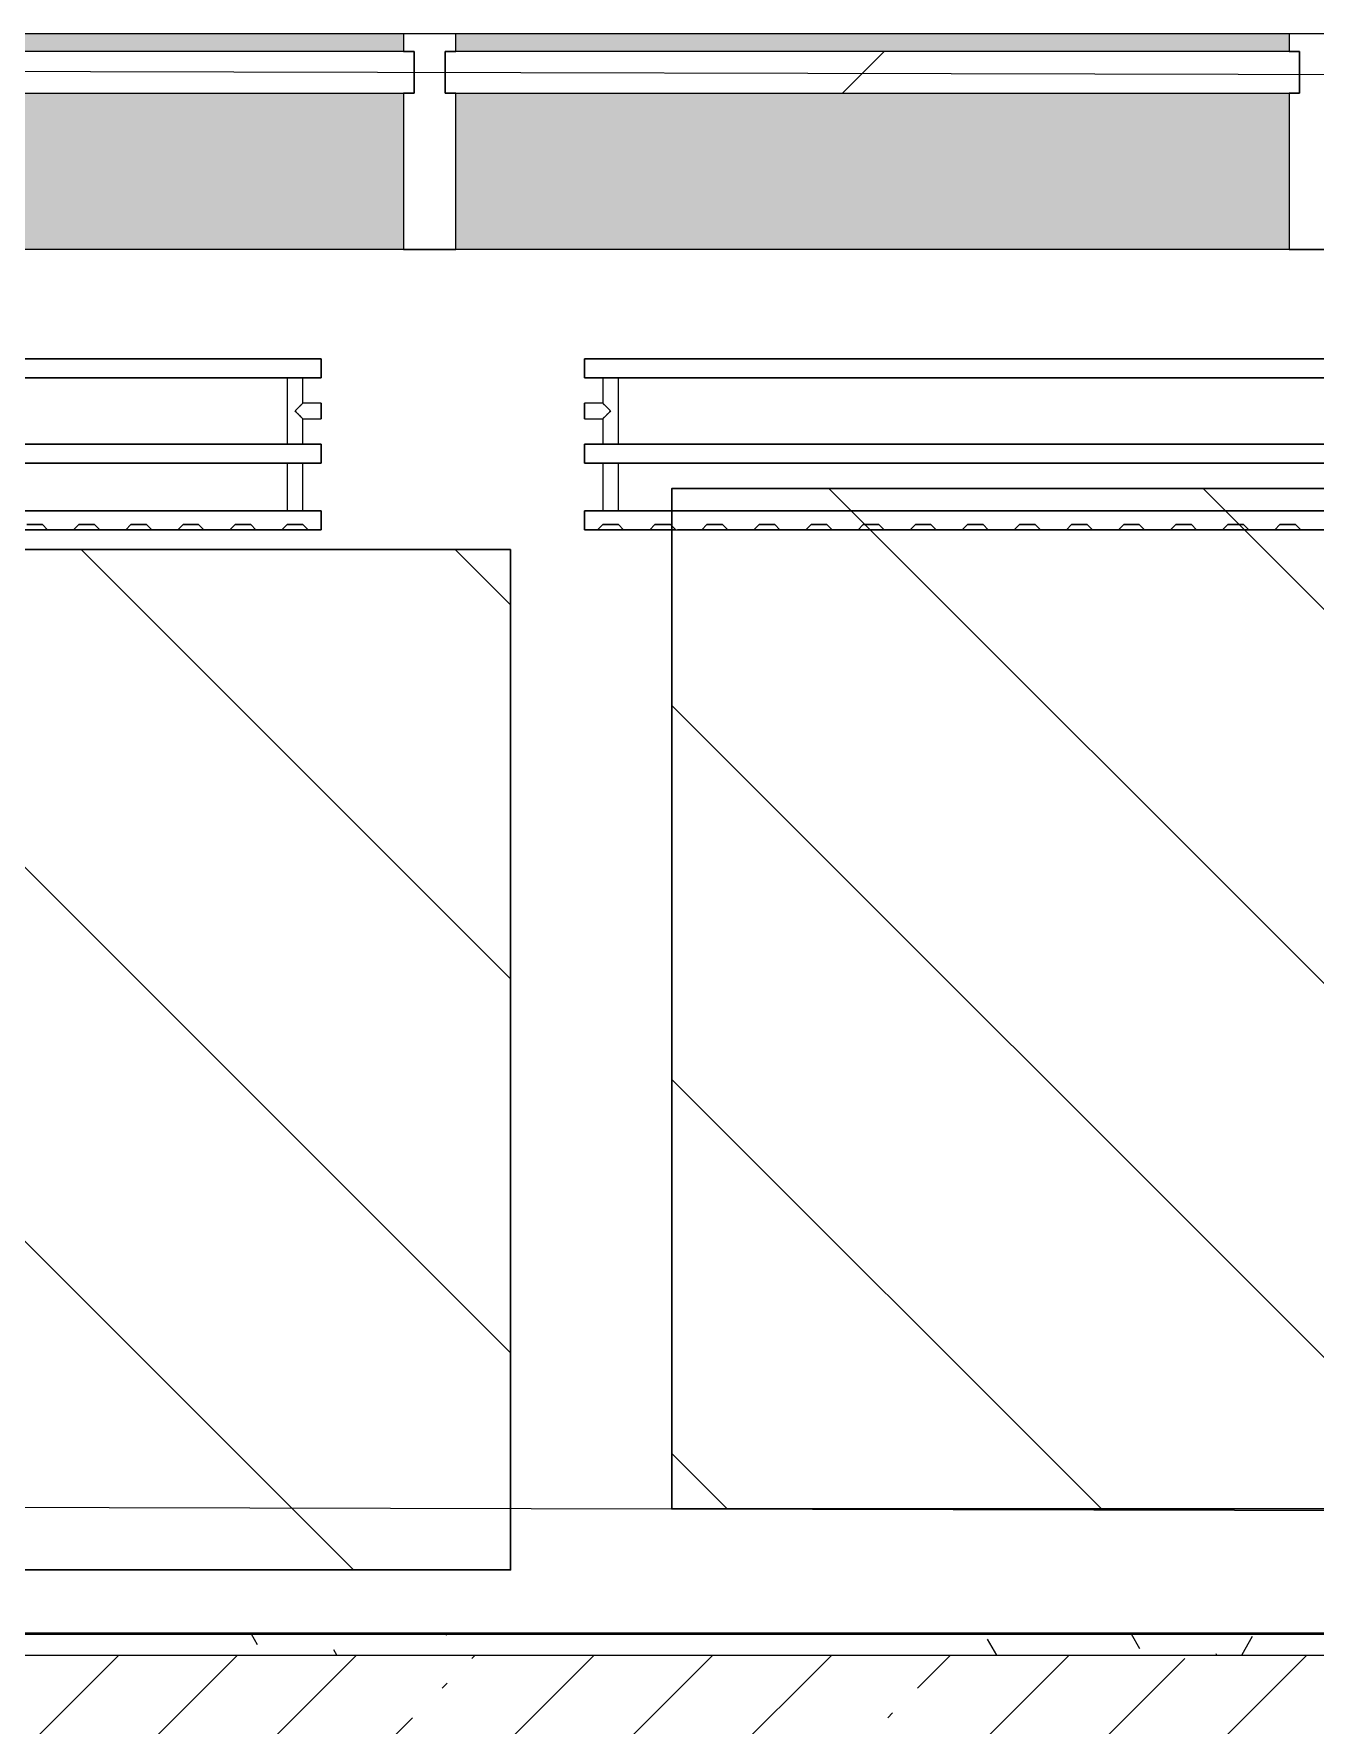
# Model space of a CAD drawing. Header units: millimetres. Extents: x -1113 to 415037, y -3642 to 354837.
# Drawn here: x 6345 to 7575, y 25547 to 27171 of the extents above; entities that cross this region are included whole.
import ezdxf

# ---------------------------------------------------------------- set-up
doc = ezdxf.new("R2010")
doc.units = ezdxf.units.MM
for name, color, linetype, lineweight in [('0) строит. леса', 20, 'Continuous', 30), ('A-AREA-BNDY', 7, 'Continuous', 5), ('A-FLOR', 7, 'Continuous', 9), ('A-GLAZ-CURT', 7, 'Continuous', 9), ('A-GLAZ-CURT-1', 7, 'Continuous', 5), ('A-GLAZ-CURT-2', 7, 'Continuous', 20), ('A-GLAZ-CWMG', 7, 'Continuous', 9), ('A-GLAZ-CWMG-1', 7, 'Continuous', 20), ('I-WALL', 7, 'Continuous', 5)]:
    doc.layers.add(name, color=color, linetype=linetype, lineweight=lineweight)
for name, color, linetype, lineweight, true_color in [('A-WALL-1', 9, 'Continuous', 5, 0x808080), ('A-WALL-FNSH-1', 9, 'Continuous', 5, 0x808080), ('M-EQPM-1', 7, 'Continuous', 9, 0xb2b2b2)]:
    doc.layers.add(name, color=color, linetype=linetype, lineweight=lineweight, true_color=true_color)

# ---------------------------------------------------------------- blocks, each defined once
blk = doc.blocks.new('Прямоугольный импост - Импост структурный с накладкой - 190мм-20153693-Объем проектирования 1 этажа')
at = {"layer": 'A-GLAZ-CWMG-1'}
for p, q in [((-25, 40), (-25, 190)), ((-25, 190), (25, 190)), ((25, 190), (25, 40)), ((-15, 40), (-25, 40)), ((-15, 0), (-15, 40)), ((15, 40), (15, 0)), ((25, 40), (15, 40)), ((-25, -17), (-25, 0)), ((-25, 0), (-15, 0)), ((15, 0), (25, 0)), ((25, 0), (25, -17)), ((25, -17), (-25, -17))]:
    blk.add_line(p, q, dxfattribs=at)
blk = doc.blocks.new('Системная панель - Стекло - 40мм-V106-Объем проектирования 1 этажа')
at = {"layer": 'A-GLAZ-CURT-1'}
h = blk.add_hatch(dxfattribs=at)
h.set_pattern_fill('FP_126', color=256, style=0, pattern_type=2)
h.set_pattern_definition([(45, (-7285, -27090), (-565.685, 565.685), [400, -1200]), (45, (-7685, -27290), (-565.685, 565.685), [1200, -400]), (45, (-6885, -27490), (-565.685, 565.685), [400, -1200])])
h.paths.add_polyline_path([(-187.1, -40), (410, -40), (410, 0), (-410, 0), (-410, -40), (-400, -40)])
at = {"layer": 'A-GLAZ-CURT-2'}
for p, q in [((410, 0), (-410, 0)), ((-410, 0), (-410, -40)), ((410, -40), (410, 0)), ((-410, -40), (410, -40))]:
    blk.add_line(p, q, dxfattribs=at)
blk = doc.blocks.new('Прямоугольный импост - Импост структурный с накладкой - 190мм-V62-Объем проектирования 1 этажа')
at = {"layer": 'A-GLAZ-CWMG'}
for points in [[(7929.4, 27290), (8335, 27290), (8335, 27307), (7535, 27307), (7535, 27290)], [(7929.4, 27100), (8335, 27100), (8335, 27250), (7535, 27250), (7535, 27100)]]:
    blk.add_hatch(color=256, dxfattribs=at).paths.add_polyline_path(points)
for p, q in [((8335, 27307), (7535, 27307)), ((8335, 27100), (7535, 27100))]:
    blk.add_line(p, q, dxfattribs=at)
blk = doc.blocks.new('Системная панель - Стекло - 40мм-V138-Объем проектирования 1 этажа')
at = {"layer": 'A-GLAZ-CURT-1'}
h = blk.add_hatch(dxfattribs=at)
h.set_pattern_fill('FP_141', color=256, style=0, pattern_type=2)
h.set_pattern_definition([(45, (-6435, -27090), (-565.685, 565.685), [400, -1200]), (45, (-6835, -27290), (-565.685, 565.685), [1200, -400]), (45, (-6035, -27490), (-565.685, 565.685), [400, -1200])])
h.paths.add_polyline_path([(-368.6, -40), (410, -40), (410, 0), (-410, 0), (-410, -40), (-400, -40)])
at = {"layer": 'A-GLAZ-CURT-2'}
for p, q in [((410, 0), (-410, 0)), ((-410, 0), (-410, -40)), ((410, -40), (410, 0)), ((-410, -40), (410, -40))]:
    blk.add_line(p, q, dxfattribs=at)
blk = doc.blocks.new('radiator_prado_classic_z_tip_30_po exemplyaru - Classic Z Тип 30-500-V251-Объем проектирования 1 этажа')
at = {"layer": 'M-EQPM-1'}
for p, q in [((1800, 228), (0, 228)), ((1087.5, 228), (1112.5, 228)), ((1112.5, 228), (1137.5, 228)), ((1137.5, 228), (1112.5, 228)), ((1112.5, 228), (1137.5, 228)), ((1112.5, 228), (1117.5, 223)), ((1112.5, 228), (1117.5, 223)), ((1132.5, 223), (1137.5, 228)), ((1137.5, 228), (1132.5, 223)), ((1137.5, 228), (1162.5, 228)), ((1162.5, 228), (1187.5, 228)), ((1187.5, 228), (1162.5, 228)), ((1162.5, 228), (1187.5, 228)), ((1162.5, 228), (1167.5, 223)), ((1162.5, 228), (1167.5, 223)), ((1182.5, 223), (1187.5, 228)), ((1187.5, 228), (1182.5, 223)), ((1187.5, 228), (1212.5, 228)), ((1212.5, 228), (1237.5, 228)), ((1237.5, 228), (1212.5, 228)), ((1212.5, 228), (1237.5, 228)), ((1212.5, 228), (1217.5, 223)), ((1212.5, 228), (1217.5, 223)), ((1232.5, 223), (1237.5, 228)), ((1237.5, 228), (1232.5, 223)), ((1237.5, 228), (1262.5, 228)), ((1262.5, 228), (1287.5, 228)), ((1287.5, 228), (1262.5, 228)), ((1262.5, 228), (1287.5, 228)), ((1262.5, 228), (1267.5, 223)), ((1262.5, 228), (1267.5, 223)), ((1282.5, 223), (1287.5, 228)), ((1287.5, 228), (1282.5, 223)), ((1287.5, 228), (1312.5, 228)), ((1312.5, 228), (1337.5, 228)), ((1337.5, 228), (1312.5, 228)), ((1312.5, 228), (1337.5, 228)), ((1312.5, 228), (1317.5, 223)), ((1312.5, 228), (1317.5, 223)), ((1332.5, 223), (1337.5, 228)), ((1337.5, 228), (1332.5, 223)), ((1337.5, 228), (1362.5, 228)), ((1362.5, 228), (1387.5, 228)), ((1387.5, 228), (1362.5, 228)), ((1362.5, 228), (1387.5, 228)), ((1362.5, 228), (1367.5, 223)), ((1362.5, 228), (1367.5, 223)), ((1382.5, 223), (1387.5, 228)), ((1387.5, 228), (1382.5, 223)), ((1387.5, 228), (1412.5, 228)), ((1412.5, 228), (1437.5, 228)), ((1437.5, 228), (1412.5, 228)), ((1412.5, 228), (1437.5, 228)), ((1412.5, 228), (1417.5, 223)), ((1412.5, 228), (1417.5, 223)), ((1432.5, 223), (1437.5, 228)), ((1437.5, 228), (1432.5, 223)), ((1437.5, 228), (1462.5, 228)), ((1462.5, 228), (1487.5, 228)), ((1487.5, 228), (1462.5, 228)), ((1462.5, 228), (1487.5, 228)), ((1462.5, 228), (1467.5, 223)), ((1462.5, 228), (1467.5, 223)), ((1482.5, 223), (1487.5, 228)), ((1487.5, 228), (1482.5, 223)), ((1487.5, 228), (1512.5, 228)), ((1512.5, 228), (1537.5, 228)), ((1537.5, 228), (1512.5, 228)), ((1512.5, 228), (1537.5, 228)), ((1512.5, 228), (1517.5, 223)), ((1512.5, 228), (1517.5, 223)), ((1532.5, 223), (1537.5, 228)), ((1537.5, 228), (1532.5, 223)), ((1537.5, 228), (1562.5, 228)), ((1562.5, 228), (1587.5, 228)), ((1587.5, 228), (1562.5, 228)), ((1562.5, 228), (1587.5, 228)), ((1562.5, 228), (1567.5, 223)), ((1562.5, 228), (1567.5, 223)), ((1582.5, 223), (1587.5, 228)), ((1587.5, 228), (1582.5, 223)), ((1587.5, 228), (1612.5, 228)), ((1612.5, 228), (1637.5, 228)), ((1637.5, 228), (1612.5, 228)), ((1612.5, 228), (1637.5, 228)), ((1612.5, 228), (1617.5, 223)), ((1612.5, 228), (1617.5, 223)), ((1632.5, 223), (1637.5, 228)), ((1637.5, 228), (1632.5, 223)), ((1637.5, 228), (1662.5, 228)), ((1662.5, 228), (1687.5, 228)), ((1687.5, 228), (1662.5, 228)), ((1662.5, 228), (1687.5, 228)), ((1662.5, 228), (1667.5, 223)), ((1662.5, 228), (1667.5, 223)), ((1682.5, 223), (1687.5, 228)), ((1687.5, 228), (1682.5, 223)), ((1687.5, 228), (1710.8, 228)), ((1712.5, 228), (1737.5, 228)), ((1737.5, 228), (1712.5, 228)), ((1712.5, 228), (1737.5, 228)), ((1712.5, 228), (1717.5, 223)), ((1712.5, 228), (1717.5, 223)), ((1732.5, 223), (1737.5, 228)), ((1737.5, 228), (1732.5, 223)), ((1737.5, 228), (1762.5, 228)), ((1762.5, 228), (1787.5, 228)), ((1787.5, 228), (1762.5, 228)), ((1762.5, 228), (1787.5, 228)), ((1762.5, 228), (1767.5, 223)), ((1762.5, 228), (1767.5, 223)), ((1782.5, 223), (1787.5, 228)), ((1787.5, 228), (1782.5, 223)), ((1787.5, 228), (1800, 228)), ((1800, 210), (1800, 228)), ((1800, 228), (1800, 210)), ((1132.5, 223), (1117.5, 223)), ((1117.5, 223), (1132.5, 223)), ((1182.5, 223), (1167.5, 223)), ((1167.5, 223), (1182.5, 223)), ((1232.5, 223), (1217.5, 223)), ((1217.5, 223), (1232.5, 223)), ((1282.5, 223), (1267.5, 223)), ((1267.5, 223), (1282.5, 223)), ((1332.5, 223), (1317.5, 223)), ((1317.5, 223), (1332.5, 223)), ((1382.5, 223), (1367.5, 223)), ((1367.5, 223), (1382.5, 223)), ((1432.5, 223), (1417.5, 223)), ((1417.5, 223), (1432.5, 223)), ((1482.5, 223), (1467.5, 223)), ((1467.5, 223), (1482.5, 223)), ((1532.5, 223), (1517.5, 223)), ((1517.5, 223), (1532.5, 223)), ((1582.5, 223), (1567.5, 223)), ((1567.5, 223), (1582.5, 223)), ((1632.5, 223), (1617.5, 223)), ((1617.5, 223), (1632.5, 223)), ((1682.5, 223), (1667.5, 223)), ((1667.5, 223), (1682.5, 223)), ((1732.5, 223), (1717.5, 223)), ((1717.5, 223), (1732.5, 223)), ((1782.5, 223), (1767.5, 223)), ((1767.5, 223), (1782.5, 223)), ((0, 210), (1800, 210)), ((1767.8, 210), (32.2, 210)), ((1767.5, 210), (1767.5, 164)), ((1767.5, 210), (1767.5, 164)), ((1767.8, 210), (1767.5, 210)), ((1767.5, 210), (1782.5, 210)), ((1767.8, 210), (1767.5, 210)), ((1767.5, 210), (1767.8, 210)), ((1782.2, 210), (1767.8, 210)), ((1768.5, 210), (1767.8, 210)), ((1767.8, 210), (1782.2, 210)), ((1782.2, 210), (1768.5, 210)), ((1782.5, 210), (1782.2, 210)), ((1782.5, 210), (1782.2, 210)), ((1782.2, 210), (1782.5, 210)), ((1800, 210), (1782.2, 210)), ((1782.5, 164), (1782.5, 210)), ((1782.5, 164), (1782.5, 210)), ((1800, 164), (0, 164)), ((32.2, 164), (1767.8, 164)), ((1767.8, 164), (1767.5, 164)), ((1767.5, 164), (1782.5, 164)), ((1767.8, 164), (1767.5, 164)), ((1767.5, 164), (1767.8, 164)), ((1782.2, 164), (1767.8, 164)), ((1771.2, 164), (1767.8, 164)), ((1767.8, 164), (1782.2, 164)), ((1776.9, 164), (1771.2, 164)), ((1780.3, 164), (1776.9, 164)), ((1782.2, 164), (1780.3, 164)), ((1782.5, 164), (1782.2, 164)), ((1782.5, 164), (1782.2, 164)), ((1782.2, 164), (1782.5, 164)), ((1782.2, 164), (1800, 164)), ((1800, 146), (1800, 164)), ((1800, 164), (1800, 146)), ((0, 146), (1800, 146)), ((1767.8, 146), (32.2, 146)), ((1767.5, 146), (1767.5, 82)), ((1767.5, 146), (1767.5, 82)), ((1767.5, 146), (1767.8, 146)), ((1782.5, 146), (1767.5, 146)), ((1767.5, 146), (1767.8, 146)), ((1767.8, 146), (1767.5, 146)), ((1767.8, 146), (1781.5, 146)), ((1767.8, 146), (1771.2, 146)), ((1781.5, 146), (1767.8, 146)), ((1771.2, 146), (1781.5, 146)), ((1781.5, 146), (1782.5, 146)), ((1781.5, 146), (1782.5, 146)), ((1782.5, 146), (1781.5, 146)), ((1800, 146), (1781.5, 146)), ((1782.5, 121.5), (1782.5, 146)), ((1782.5, 121.5), (1782.5, 146)), ((1800, 121.5), (1782.5, 121.5)), ((1800, 121.5), (1782.5, 121.5)), ((1800, 121.5), (1800, 106.5)), ((1800, 120.5), (1800, 121.5)), ((1800, 121.5), (1800, 120.5)), ((1800, 120.5), (1800, 121.5)), ((1800, 107.5), (1800, 120.5)), ((1800, 120.5), (1800, 107.5)), ((1800, 107.5), (1800, 120.5)), ((1782.5, 82), (1782.5, 106.5)), ((1782.5, 106.5), (1800, 106.5)), ((1782.5, 82), (1782.5, 106.5)), ((1782.5, 106.5), (1800, 106.5)), ((1800, 106.5), (1800, 107.5)), ((1800, 107.5), (1800, 106.5)), ((1800, 106.5), (1800, 107.5)), ((1800, 82), (0, 82)), ((32.2, 82), (1767.8, 82)), ((1767.8, 82), (1767.5, 82)), ((1767.5, 82), (1782.5, 82)), ((1767.8, 82), (1767.5, 82)), ((1767.5, 82), (1767.8, 82)), ((1781.5, 82), (1767.8, 82)), ((1781.5, 82), (1767.8, 82)), ((1767.8, 82), (1781.5, 82)), ((1782.5, 82), (1781.5, 82)), ((1782.5, 82), (1781.5, 82)), ((1781.5, 82), (1782.5, 82)), ((1781.5, 82), (1800, 82)), ((1800, 64), (1800, 82)), ((1800, 82), (1800, 64)), ((1800, 64), (0, 64)), ((0, 64), (1800, 64))]:
    blk.add_line(p, q, dxfattribs=at)
for points, knots in [([(1775, 114), (1775.5, 114.5), (1776.4, 115.4), (1777.6, 116.6), (1778.4, 117.4), (1778.9, 117.9), (1779.2, 118.2), (1779.5, 118.5), (1779.8, 118.8), (1780.1, 119.2), (1780.4, 119.4), (1780.7, 119.7), (1781, 120), (1781.3, 120.3), (1781.5, 120.5), (1781.7, 120.7), (1781.9, 120.9), (1782.1, 121.1), (1782.2, 121.2), (1782.3, 121.3), (1782.5, 121.5), (1782.5, 121.5), (1782.5, 121.5)], [0, 0, 0, 0, 0.142857, 0.285714, 0.357143, 0.392857, 0.428571, 0.464286, 0.5, 0.535714, 0.571429, 0.607143, 0.642857, 0.678571, 0.714286, 0.75, 0.785714, 0.821429, 0.857143, 0.892857, 0.928571, 1, 1, 1, 1]), ([(1782.5, 106.5), (1782.5, 106.5), (1782.5, 106.5), (1782.3, 106.7), (1782.2, 106.8), (1782.1, 106.9), (1781.9, 107.1), (1781.7, 107.3), (1781.5, 107.5), (1781.3, 107.7), (1781, 108), (1780.7, 108.3), (1780.4, 108.6), (1780.1, 108.8), (1779.7, 109.3), (1779.3, 109.7), (1778.9, 110.1), (1778.4, 110.6), (1777.6, 111.4), (1776.4, 112.6), (1775.5, 113.5), (1775, 114)], [0, 0, 0, 0, 0.071429, 0.107143, 0.142857, 0.178571, 0.214286, 0.25, 0.285714, 0.321429, 0.357143, 0.392857, 0.428571, 0.464286, 0.5, 0.571429, 0.607143, 0.642857, 0.714286, 0.857143, 1, 1, 1, 1]), ([(1780.4, 119.4), (1780.3, 119.3), (1780.1, 119.2), (1779.7, 118.7), (1779.3, 118.3), (1778.9, 117.9), (1778.4, 117.4), (1778.1, 117.1), (1777.9, 116.9)], [0.4285714, 0.4285714, 0.4285714, 0.4285714, 0.4642857, 0.5, 0.5714286, 0.6071429, 0.6428571, 0.7142857, 0.7142857, 0.7142857, 0.7142857]), ([(1780.4, 119.4), (1780.3, 119.3), (1780.1, 119.2), (1779.7, 118.7), (1779.3, 118.3), (1778.9, 117.9), (1778.4, 117.4), (1778.1, 117.1), (1777.9, 116.9)], [0.4285714, 0.4285714, 0.4285714, 0.4285714, 0.4642857, 0.5, 0.5714286, 0.6071429, 0.6428571, 0.7142857, 0.7142857, 0.7142857, 0.7142857]), ([(1777.9, 116.9), (1778.1, 117.1), (1778.4, 117.4), (1778.9, 117.9), (1779.2, 118.2), (1779.5, 118.5), (1779.8, 118.8), (1780.1, 119.2), (1780.3, 119.3), (1780.4, 119.4)], [0.2857143, 0.2857143, 0.2857143, 0.2857143, 0.3571429, 0.3928571, 0.4285714, 0.4642857, 0.5, 0.5357143, 0.5714286, 0.5714286, 0.5714286, 0.5714286]), ([(1782.5, 121.5), (1782.5, 121.5), (1782.5, 121.5), (1782.3, 121.3), (1782.2, 121.2), (1782.1, 121.1), (1781.9, 120.9), (1781.7, 120.7), (1781.6, 120.6), (1781.5, 120.5)], [0, 0, 0, 0, 0.0714286, 0.1071429, 0.1428571, 0.1785714, 0.2142857, 0.25, 0.2857143, 0.2857143, 0.2857143, 0.2857143]), ([(1782.5, 121.5), (1782.5, 121.5), (1782.5, 121.5), (1782.3, 121.3), (1782.2, 121.2), (1782.1, 121.1), (1781.9, 120.9), (1781.7, 120.7), (1781.6, 120.6), (1781.5, 120.5)], [0, 0, 0, 0, 0.0714286, 0.1071429, 0.1428571, 0.1785714, 0.2142857, 0.25, 0.2857143, 0.2857143, 0.2857143, 0.2857143]), ([(1781.5, 120.5), (1781.6, 120.6), (1781.7, 120.7), (1781.9, 120.9), (1782.1, 121.1), (1782.2, 121.2), (1782.3, 121.3), (1782.5, 121.5), (1782.5, 121.5), (1782.5, 121.5)], [0.7142857, 0.7142857, 0.7142857, 0.7142857, 0.75, 0.7857143, 0.8214286, 0.8571429, 0.8928571, 0.9285714, 1, 1, 1, 1]), ([(1777.9, 111.1), (1778.1, 110.9), (1778.4, 110.6), (1778.9, 110.1), (1779.2, 109.8), (1779.5, 109.5), (1779.8, 109.2), (1780.1, 108.8), (1780.3, 108.7), (1780.4, 108.6)], [0.2857143, 0.2857143, 0.2857143, 0.2857143, 0.3571429, 0.3928571, 0.4285714, 0.4642857, 0.5, 0.5357143, 0.5714286, 0.5714286, 0.5714286, 0.5714286]), ([(1777.9, 111.1), (1778.1, 110.9), (1778.4, 110.6), (1778.9, 110.1), (1779.2, 109.8), (1779.5, 109.5), (1779.8, 109.2), (1780.1, 108.8), (1780.3, 108.7), (1780.4, 108.6)], [0.2857143, 0.2857143, 0.2857143, 0.2857143, 0.3571429, 0.3928571, 0.4285714, 0.4642857, 0.5, 0.5357143, 0.5714286, 0.5714286, 0.5714286, 0.5714286]), ([(1780.4, 108.6), (1780.3, 108.7), (1780.1, 108.8), (1779.7, 109.3), (1779.3, 109.7), (1778.9, 110.1), (1778.4, 110.6), (1778.1, 110.9), (1777.9, 111.1)], [0.4285714, 0.4285714, 0.4285714, 0.4285714, 0.4642857, 0.5, 0.5714286, 0.6071429, 0.6428571, 0.7142857, 0.7142857, 0.7142857, 0.7142857]), ([(1781.5, 107.5), (1781.6, 107.4), (1781.7, 107.3), (1781.9, 107.1), (1782.1, 106.9), (1782.2, 106.8), (1782.3, 106.7), (1782.5, 106.5), (1782.5, 106.5), (1782.5, 106.5)], [0.7142857, 0.7142857, 0.7142857, 0.7142857, 0.75, 0.7857143, 0.8214286, 0.8571429, 0.8928571, 0.9285714, 1, 1, 1, 1]), ([(1781.5, 107.5), (1781.6, 107.4), (1781.7, 107.3), (1781.9, 107.1), (1782.1, 106.9), (1782.2, 106.8), (1782.3, 106.7), (1782.5, 106.5), (1782.5, 106.5), (1782.5, 106.5)], [0.7142857, 0.7142857, 0.7142857, 0.7142857, 0.75, 0.7857143, 0.8214286, 0.8571429, 0.8928571, 0.9285714, 1, 1, 1, 1]), ([(1782.5, 106.5), (1782.5, 106.5), (1782.5, 106.5), (1782.3, 106.7), (1782.2, 106.8), (1782.1, 106.9), (1781.9, 107.1), (1781.7, 107.3), (1781.6, 107.4), (1781.5, 107.5)], [0, 0, 0, 0, 0.0714286, 0.1071429, 0.1428571, 0.1785714, 0.2142857, 0.25, 0.2857143, 0.2857143, 0.2857143, 0.2857143])]:
    blk.add_open_spline(points, degree=3, knots=knots, dxfattribs=at)
for points in [[(1777.9, 116.9), (1777.4, 116.4), (1776.4, 115.4), (1775.5, 114.5), (1775, 114)], [(1777.9, 116.9), (1777.4, 116.4), (1776.4, 115.4), (1775.5, 114.5), (1775, 114)], [(1775, 114), (1775.5, 114.5), (1776.4, 115.4), (1777.4, 116.4), (1777.9, 116.9)], [(1775, 114), (1775.5, 113.5), (1776.4, 112.6), (1777.4, 111.6), (1777.9, 111.1)], [(1775, 114), (1775.5, 113.5), (1776.4, 112.6), (1777.4, 111.6), (1777.9, 111.1)], [(1777.9, 111.1), (1777.4, 111.6), (1776.4, 112.6), (1775.5, 113.5), (1775, 114)], [(1781.5, 120.5), (1781.4, 120.4), (1781.3, 120.3), (1781, 120), (1780.7, 119.7), (1780.5, 119.5), (1780.4, 119.4)], [(1781.5, 120.5), (1781.4, 120.4), (1781.3, 120.3), (1781, 120), (1780.7, 119.7), (1780.5, 119.5), (1780.4, 119.4)], [(1780.4, 119.4), (1780.5, 119.5), (1780.7, 119.7), (1781, 120), (1781.3, 120.3), (1781.4, 120.4), (1781.5, 120.5)], [(1780.4, 108.6), (1780.5, 108.5), (1780.7, 108.3), (1781, 108), (1781.3, 107.7), (1781.4, 107.6), (1781.5, 107.5)], [(1780.4, 108.6), (1780.5, 108.5), (1780.7, 108.3), (1781, 108), (1781.3, 107.7), (1781.4, 107.6), (1781.5, 107.5)], [(1781.5, 107.5), (1781.4, 107.6), (1781.3, 107.7), (1781, 108), (1780.7, 108.3), (1780.5, 108.5), (1780.4, 108.6)]]:
    blk.add_open_spline(points, degree=3, dxfattribs=at)
blk = doc.blocks.new('radiator_prado_classic_z_tip_30_po exemplyaru - Classic Z Тип 30-500-V252-Объем проектирования 1 этажа')
at = {"layer": 'M-EQPM-1'}
for p, q in [((0, 228), (0, 210)), ((1800, 228), (0, 228)), ((0, 210), (0, 228)), ((0, 228), (12.5, 228)), ((12.5, 228), (37.5, 228)), ((37.5, 228), (12.5, 228)), ((12.5, 228), (37.5, 228)), ((12.5, 228), (17.5, 223)), ((12.5, 228), (17.5, 223)), ((32.5, 223), (37.5, 228)), ((37.5, 228), (32.5, 223)), ((37.5, 228), (62.5, 228)), ((62.5, 228), (87.5, 228)), ((87.5, 228), (62.5, 228)), ((62.5, 228), (87.5, 228)), ((62.5, 228), (67.5, 223)), ((62.5, 228), (67.5, 223)), ((82.5, 223), (87.5, 228)), ((87.5, 228), (82.5, 223)), ((87.5, 228), (112.5, 228)), ((112.5, 228), (137.5, 228)), ((137.5, 228), (112.5, 228)), ((112.5, 228), (137.5, 228)), ((112.5, 228), (117.5, 223)), ((112.5, 228), (117.5, 223)), ((132.5, 223), (137.5, 228)), ((137.5, 228), (132.5, 223)), ((137.5, 228), (162.5, 228)), ((162.5, 228), (187.5, 228)), ((187.5, 228), (162.5, 228)), ((162.5, 228), (187.5, 228)), ((162.5, 228), (167.5, 223)), ((162.5, 228), (167.5, 223)), ((182.5, 223), (187.5, 228)), ((187.5, 228), (182.5, 223)), ((187.5, 228), (212.5, 228)), ((212.5, 228), (237.5, 228)), ((237.5, 228), (212.5, 228)), ((212.5, 228), (237.5, 228)), ((212.5, 228), (217.5, 223)), ((212.5, 228), (217.5, 223)), ((232.5, 223), (237.5, 228)), ((237.5, 228), (232.5, 223)), ((237.5, 228), (262.5, 228)), ((262.5, 228), (287.5, 228)), ((287.5, 228), (262.5, 228)), ((262.5, 228), (287.5, 228)), ((262.5, 228), (267.5, 223)), ((262.5, 228), (267.5, 223)), ((32.5, 223), (17.5, 223)), ((17.5, 223), (32.5, 223)), ((82.5, 223), (67.5, 223)), ((67.5, 223), (82.5, 223)), ((132.5, 223), (117.5, 223)), ((117.5, 223), (132.5, 223)), ((182.5, 223), (167.5, 223)), ((167.5, 223), (182.5, 223)), ((232.5, 223), (217.5, 223)), ((217.5, 223), (232.5, 223)), ((282.5, 223), (267.5, 223)), ((267.5, 223), (282.5, 223)), ((0, 210), (1800, 210)), ((17.8, 210), (0, 210)), ((17.5, 210), (17.5, 164)), ((17.5, 210), (17.5, 164)), ((17.8, 210), (17.5, 210)), ((17.5, 210), (17.8, 210)), ((17.8, 210), (17.5, 210)), ((17.5, 210), (32.5, 210)), ((32.2, 210), (17.8, 210)), ((17.8, 210), (32.2, 210)), ((32.2, 210), (17.8, 210)), ((32.5, 210), (32.2, 210)), ((32.2, 210), (32.5, 210)), ((32.5, 210), (32.2, 210)), ((1767.8, 210), (32.2, 210)), ((32.5, 164), (32.5, 210)), ((32.5, 164), (32.5, 210)), ((1800, 164), (0, 164)), ((0, 164), (0, 146)), ((0, 146), (0, 164)), ((0, 164), (17.8, 164)), ((17.8, 164), (17.5, 164)), ((17.5, 164), (17.8, 164)), ((17.8, 164), (17.5, 164)), ((17.5, 164), (32.5, 164)), ((32.2, 164), (17.8, 164)), ((17.8, 164), (32.2, 164)), ((32.2, 164), (17.8, 164)), ((32.5, 164), (32.2, 164)), ((32.2, 164), (32.5, 164)), ((32.5, 164), (32.2, 164)), ((32.2, 164), (1767.8, 164)), ((0, 146), (1800, 146)), ((18.5, 146), (0, 146)), ((17.5, 146), (17.5, 121.5)), ((17.5, 146), (17.5, 121.5)), ((17.5, 146), (18.5, 146)), ((18.5, 146), (17.5, 146)), ((17.5, 146), (18.5, 146)), ((32.5, 146), (17.5, 146)), ((18.5, 146), (32.2, 146)), ((32.2, 146), (18.5, 146)), ((18.5, 146), (32.2, 146)), ((32.2, 146), (32.5, 146)), ((32.5, 146), (32.2, 146)), ((32.2, 146), (32.5, 146)), ((1767.8, 146), (32.2, 146)), ((32.5, 82), (32.5, 146)), ((32.5, 82), (32.5, 146)), ((17.5, 121.5), (0, 121.5)), ((17.5, 121.5), (0, 121.5)), ((0, 121.5), (0, 120.5)), ((0, 106.5), (0, 121.5)), ((0, 120.5), (0, 107.5)), ((0, 120.5), (0, 119.3)), ((0, 114), (0, 120.5)), ((0, 120.5), (0, 120.5)), ((0, 119.3), (0, 117.8)), ((0, 117.8), (0, 114)), ((0, 114), (0, 110.3)), ((0, 107.5), (0, 114)), ((0, 110.3), (0, 108.7)), ((0, 108.7), (0, 107.5)), ((0, 107.5), (0, 106.5)), ((0, 107.5), (0, 107.5)), ((0, 106.5), (17.5, 106.5)), ((0, 106.5), (17.5, 106.5)), ((17.5, 106.5), (17.5, 82)), ((17.5, 106.5), (17.5, 82)), ((1800, 82), (0, 82)), ((0, 82), (0, 64)), ((0, 64), (0, 82)), ((0, 82), (18.5, 82)), ((18.5, 82), (17.5, 82)), ((17.5, 82), (18.5, 82)), ((18.5, 82), (17.5, 82)), ((17.5, 82), (32.5, 82)), ((32.2, 82), (18.5, 82)), ((18.5, 82), (32.2, 82)), ((32.2, 82), (18.5, 82)), ((32.5, 82), (32.2, 82)), ((32.2, 82), (32.5, 82)), ((32.5, 82), (32.2, 82)), ((32.2, 82), (1767.8, 82)), ((1800, 64), (0, 64)), ((0, 64), (1800, 64))]:
    blk.add_line(p, q, dxfattribs=at)
for points, knots in [([(18.5, 120.5), (18.4, 120.6), (18.3, 120.7), (18.1, 120.9), (17.9, 121.1), (17.8, 121.2), (17.7, 121.3), (17.5, 121.5), (17.5, 121.5), (17.5, 121.5)], [0.7142857, 0.7142857, 0.7142857, 0.7142857, 0.75, 0.7857143, 0.8214286, 0.8571429, 0.8928571, 0.9285714, 1, 1, 1, 1]), ([(17.5, 121.5), (17.5, 121.5), (17.5, 121.5), (17.7, 121.3), (17.8, 121.2), (17.9, 121.1), (18.1, 120.9), (18.3, 120.7), (18.4, 120.6), (18.5, 120.5)], [0, 0, 0, 0, 0.0714286, 0.1071429, 0.1428571, 0.1785714, 0.2142857, 0.25, 0.2857143, 0.2857143, 0.2857143, 0.2857143]), ([(17.5, 121.5), (17.5, 121.5), (17.5, 121.5), (17.7, 121.3), (17.8, 121.2), (17.9, 121.1), (18.1, 120.9), (18.3, 120.7), (18.4, 120.6), (18.5, 120.5)], [0, 0, 0, 0, 0.0714286, 0.1071429, 0.1428571, 0.1785714, 0.2142857, 0.25, 0.2857143, 0.2857143, 0.2857143, 0.2857143]), ([(25, 114), (24.5, 114.5), (23.6, 115.4), (22.4, 116.6), (21.6, 117.4), (21.1, 117.9), (20.8, 118.2), (20.5, 118.5), (20.2, 118.8), (19.8, 119.1), (19.6, 119.4), (19.3, 119.7), (19, 120), (18.7, 120.3), (18.5, 120.5), (18.3, 120.7), (18.1, 120.9), (17.9, 121.1), (17.8, 121.2), (17.7, 121.3), (17.5, 121.5), (17.5, 121.5), (17.5, 121.5)], [0, 0, 0, 0, 0.142857, 0.285714, 0.357143, 0.392857, 0.428571, 0.464286, 0.5, 0.535714, 0.571429, 0.607143, 0.642857, 0.678571, 0.714286, 0.75, 0.785714, 0.821429, 0.857143, 0.892857, 0.928571, 1, 1, 1, 1]), ([(17.5, 106.5), (17.5, 106.5), (17.5, 106.5), (17.7, 106.7), (17.8, 106.8), (17.9, 106.9), (18.1, 107.1), (18.3, 107.3), (18.5, 107.5), (18.7, 107.7), (19, 108), (19.3, 108.3), (19.6, 108.6), (19.8, 108.9), (20.3, 109.3), (20.7, 109.7), (21.1, 110.1), (21.6, 110.6), (22.4, 111.4), (23.6, 112.6), (24.5, 113.5), (25, 114)], [0, 0, 0, 0, 0.071429, 0.107143, 0.142857, 0.178571, 0.214286, 0.25, 0.285714, 0.321429, 0.357143, 0.392857, 0.428571, 0.464286, 0.5, 0.571429, 0.607143, 0.642857, 0.714286, 0.857143, 1, 1, 1, 1]), ([(22.1, 116.9), (21.9, 117.1), (21.6, 117.4), (21.1, 117.9), (20.8, 118.2), (20.5, 118.5), (20.2, 118.8), (19.9, 119.2), (19.7, 119.3), (19.6, 119.4)], [0.2857143, 0.2857143, 0.2857143, 0.2857143, 0.3571429, 0.3928571, 0.4285714, 0.4642857, 0.5, 0.5357143, 0.5714286, 0.5714286, 0.5714286, 0.5714286]), ([(19.6, 119.4), (19.7, 119.3), (19.9, 119.2), (20.3, 118.7), (20.7, 118.3), (21.1, 117.9), (21.6, 117.4), (21.9, 117.1), (22.1, 116.9)], [0.4285714, 0.4285714, 0.4285714, 0.4285714, 0.4642857, 0.5, 0.5714286, 0.6071429, 0.6428571, 0.7142857, 0.7142857, 0.7142857, 0.7142857]), ([(19.6, 119.4), (19.7, 119.3), (19.8, 119.1), (20.3, 118.7), (20.7, 118.3), (21.1, 117.9), (21.6, 117.4), (21.9, 117.1), (22.1, 116.9)], [0.4285714, 0.4285714, 0.4285714, 0.4285714, 0.4642857, 0.5, 0.5714286, 0.6071429, 0.6428571, 0.7142857, 0.7142857, 0.7142857, 0.7142857]), ([(17.5, 106.5), (17.5, 106.5), (17.5, 106.5), (17.7, 106.7), (17.8, 106.8), (17.9, 106.9), (18.1, 107.1), (18.3, 107.3), (18.4, 107.4), (18.5, 107.5)], [0, 0, 0, 0, 0.0714286, 0.1071429, 0.1428571, 0.1785714, 0.2142857, 0.25, 0.2857143, 0.2857143, 0.2857143, 0.2857143]), ([(18.5, 107.5), (18.4, 107.4), (18.3, 107.3), (18.1, 107.1), (17.9, 106.9), (17.8, 106.8), (17.7, 106.7), (17.5, 106.5), (17.5, 106.5), (17.5, 106.5)], [0.7142857, 0.7142857, 0.7142857, 0.7142857, 0.75, 0.7857143, 0.8214286, 0.8571429, 0.8928571, 0.9285714, 1, 1, 1, 1]), ([(18.5, 107.5), (18.4, 107.4), (18.3, 107.3), (18.1, 107.1), (17.9, 106.9), (17.8, 106.8), (17.7, 106.7), (17.5, 106.5), (17.5, 106.5), (17.5, 106.5)], [0.7142857, 0.7142857, 0.7142857, 0.7142857, 0.75, 0.7857143, 0.8214286, 0.8571429, 0.8928571, 0.9285714, 1, 1, 1, 1]), ([(19.6, 108.6), (19.7, 108.7), (19.9, 108.8), (20.3, 109.3), (20.7, 109.7), (21.1, 110.1), (21.6, 110.6), (21.9, 110.9), (22.1, 111.1)], [0.4285714, 0.4285714, 0.4285714, 0.4285714, 0.4642857, 0.5, 0.5714286, 0.6071429, 0.6428571, 0.7142857, 0.7142857, 0.7142857, 0.7142857]), ([(22.1, 111.1), (21.9, 110.9), (21.6, 110.6), (21.1, 110.1), (20.8, 109.8), (20.5, 109.5), (20.2, 109.2), (19.9, 108.8), (19.7, 108.7), (19.6, 108.6)], [0.2857143, 0.2857143, 0.2857143, 0.2857143, 0.3571429, 0.3928571, 0.4285714, 0.4642857, 0.5, 0.5357143, 0.5714286, 0.5714286, 0.5714286, 0.5714286]), ([(22.1, 111.1), (21.9, 110.9), (21.6, 110.6), (21.1, 110.1), (20.8, 109.8), (20.5, 109.5), (20.2, 109.2), (19.8, 108.9), (19.7, 108.7), (19.6, 108.6)], [0.2857143, 0.2857143, 0.2857143, 0.2857143, 0.3571429, 0.3928571, 0.4285714, 0.4642857, 0.5, 0.5357143, 0.5714286, 0.5714286, 0.5714286, 0.5714286])]:
    blk.add_open_spline(points, degree=3, knots=knots, dxfattribs=at)
for points in [[(19.6, 119.4), (19.5, 119.5), (19.3, 119.7), (19, 120), (18.7, 120.3), (18.6, 120.4), (18.5, 120.5)], [(18.5, 120.5), (18.6, 120.4), (18.7, 120.3), (19, 120), (19.3, 119.7), (19.5, 119.5), (19.6, 119.4)], [(18.5, 120.5), (18.6, 120.4), (18.7, 120.3), (19, 120), (19.3, 119.7), (19.5, 119.5), (19.6, 119.4)], [(25, 114), (24.5, 114.5), (23.6, 115.4), (22.6, 116.4), (22.1, 116.9)], [(22.1, 116.9), (22.6, 116.4), (23.6, 115.4), (24.5, 114.5), (25, 114)], [(22.1, 116.9), (22.6, 116.4), (23.6, 115.4), (24.5, 114.5), (25, 114)], [(22.1, 111.1), (22.6, 111.6), (23.6, 112.6), (24.5, 113.5), (25, 114)], [(25, 114), (24.5, 113.5), (23.6, 112.6), (22.6, 111.6), (22.1, 111.1)], [(25, 114), (24.5, 113.5), (23.6, 112.6), (22.6, 111.6), (22.1, 111.1)], [(18.5, 107.5), (18.6, 107.6), (18.7, 107.7), (19, 108), (19.3, 108.3), (19.5, 108.5), (19.6, 108.6)], [(19.6, 108.6), (19.5, 108.5), (19.3, 108.3), (19, 108), (18.7, 107.7), (18.6, 107.6), (18.5, 107.5)], [(19.6, 108.6), (19.5, 108.5), (19.3, 108.3), (19, 108), (18.7, 107.7), (18.6, 107.6), (18.5, 107.5)]]:
    blk.add_open_spline(points, degree=3, dxfattribs=at)

msp = doc.modelspace()

# ---------------------------------------------------------------- hatches: boundary and pattern name
at = {"layer": '0) строит. леса'}
h = msp.add_hatch(dxfattribs=at)
h.set_pattern_fill('ANSI31', color=256, scale=80, angle=-90)
h.set_pattern_definition([(315, (152836.07, 22534.52), (179.60512, 179.60512), [])])
h.paths.add_polyline_path([(8957, 26734.2), (6957, 26734.2), (6957, 25754.2), (8957, 25754.2)])
h = msp.add_hatch(dxfattribs=at)
h.set_pattern_fill('ANSI31', color=256, scale=80, angle=-90)
h.set_pattern_definition([(315, (150681.44, 22475.92), (179.60512, 179.60512), [])])
h.paths.add_polyline_path([(6802.3, 26675.6), (4802.3, 26675.6), (4802.3, 25695.6), (6802.3, 25695.6)])
at = {"layer": 'I-WALL'}
h = msp.add_hatch(dxfattribs=at)
h.set_pattern_fill('FP_191', color=256, style=0, pattern_type=2)
h.set_pattern_definition([(0, (64.7, -136.06), (243.84, 60.96), [20.117, -162.763, 20.117, -162.763, -975.36]), (0, (64.7, -136.06), (243.84, 60.96), [-365.76, 20.117, -345.643, 20.117, -162.763, -426.72]), (0, (64.7, -136.06), (243.84, 60.96), [-914.4, 20.117, -101.803, 20.117, -284.683]), (120, (156.14, -105.58), (-174.71291, 180.69163), [20.117, -162.763, 20.117, -162.763, -975.36]), (120, (156.14, -105.58), (-174.71291, 180.69163), [-365.76, 20.117, -345.643, 20.117, -162.763, -426.72]), (120, (156.14, -105.58), (-174.71291, 180.69163), [-914.4, 20.117, -101.803, 20.117, -284.683]), (240, (186.62, 16.34), (-69.12709, -241.65163), [20.117, -162.763, 20.117, -162.763, -975.36]), (240, (186.62, 16.34), (-69.12709, -241.65163), [-365.76, 20.117, -345.643, 20.117, -162.763, -426.72]), (240, (186.62, 16.34), (-69.12709, -241.65163), [-914.4, 20.117, -101.803, 20.117, -284.683])])
h.paths.add_polyline_path([(6464.7, 25613.9), (9564.7, 25613.9), (9564.7, 25633.9), (4124.7, 25633.9), (4124.7, 25613.9), (6444.7, 25613.9)])
h = msp.add_hatch(dxfattribs=at)
h.set_pattern_fill('FP_1', color=256, style=0, pattern_type=2)
h.set_pattern_definition([(45, (64.7, -136.06), (-114.0493, 114.0493), []), (45, (178.75, -136.06), (-114.0493, 114.0493), [201.612, -40.322, 6.706, -33.617])])
h.paths.add_polyline_path([(5931.1, 25393.9), (9774.7, 25393.9), (9774.7, 25613.9), (4124.7, 25613.9), (4124.7, 25393.9), (4899.5, 25393.9)])

# ---------------------------------------------------------------- linework, layer by layer
at = {"layer": '0) строит. леса'}
for points in [[(8957, 26734.2), (6957, 26734.2), (6957, 25754.2), (8957, 25754.2)], [(6802.3, 26675.6), (4802.3, 26675.6), (4802.3, 25695.6), (6802.3, 25695.6)]]:
    msp.add_lwpolyline(points, close=True, dxfattribs=at)
at = {"layer": 'A-AREA-BNDY', "flags": 128}
msp.add_lwpolyline([(13524.9, 27117.8), (9795.7, 27126.6), (9794.1, 26455.6), (9152.1, 26457.1), (9153.7, 27128.1), (4745.7, 27138.4), (4744.1, 26467.4), (4123.1, 26468.9), (4121.5, 25760.9), (9792.4, 25747.6), (9789, 24275.6), (9189, 24277), (9184.1, 22199), (9784.1, 22197.6), (9780.7, 20726.1), (10002, 20608.7)], dxfattribs=at)
at = {"layer": 'A-FLOR'}
for p, q in [((9154.7, 26963.9), (4999.7, 26963.9)), ((9774.7, 25633.9), (4125.8, 25633.9))]:
    msp.add_line(p, q, dxfattribs=at)
at = {"layer": 'A-WALL-1'}
msp.add_line((4124.7, 25613.9), (9774.7, 25613.9), dxfattribs=at)
at = {"layer": 'A-WALL-FNSH-1'}
for p, q in [((9795.7, 25634.9), (4124.7, 25634.9)), ((4124.7, 25633.9), (9794.7, 25633.9))]:
    msp.add_line(p, q, dxfattribs=at)

# ---------------------------------------------------------------- block references
at = {"layer": 'A-GLAZ-CURT'}
for name, p in [('Системная панель - Стекло - 40мм-V138-Объем проектирования 1 этажа', (6299.7, 27153.9)), ('Системная панель - Стекло - 40мм-V106-Объем проектирования 1 этажа', (7149.7, 27153.9))]:
    msp.add_blockref(name, p, dxfattribs=at)
at = {"layer": 'A-GLAZ-CWMG'}
for p in [(-1635.3, -136.1), (-785.3, -136.1)]:
    msp.add_blockref('Прямоугольный импост - Импост структурный с накладкой - 190мм-V62-Объем проектирования 1 этажа', p, dxfattribs=at)
at = {"layer": 'A-GLAZ-CWMG', "extrusion": (0, 0, -1), "rotation": 180}
for p in [(-6724.7, 27153.9), (-7574.7, 27153.9)]:
    msp.add_blockref('Прямоугольный импост - Импост структурный с накладкой - 190мм-20153693-Объем проектирования 1 этажа', p, dxfattribs=at)
at = {"layer": 'M-EQPM-1', "rotation": 180}
for name, p in [('radiator_prado_classic_z_tip_30_po exemplyaru - Classic Z Тип 30-500-V252-Объем проектирования 1 этажа', (6620.4, 26922.7)), ('radiator_prado_classic_z_tip_30_po exemplyaru - Classic Z Тип 30-500-V251-Объем проектирования 1 этажа', (8673.4, 26922.7))]:
    msp.add_blockref(name, p, dxfattribs=at)

doc.saveas('drawing.dxf')
